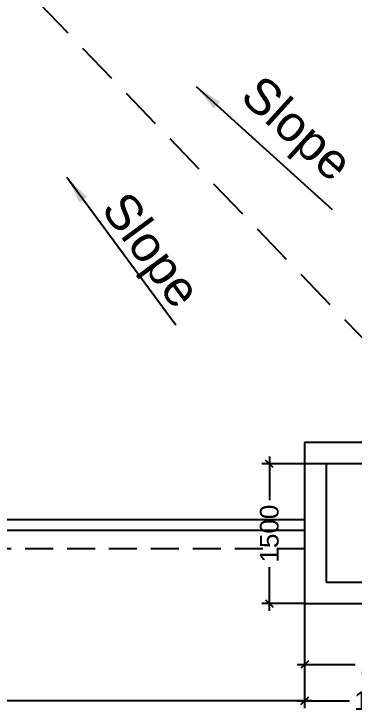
# Model space of a CAD drawing. Extents: x 7897917 to 8423973, y -6487334 to -6173396.
# Drawn here: x 8255713 to 8259373, y -6463971 to -6456465 of the extents above; entities that cross this region are included whole.
import ezdxf

# ---------------------------------------------------------------- set-up
doc = ezdxf.new("R2010")
doc.units = 0
doc.header["$LTSCALE"] = 600
doc.header["$MEASUREMENT"] = 0
doc.header["$PDMODE"] = 35
doc.linetypes.add('DASHED', pattern=[0.75, 0.5, -0.25])
doc.linetypes.add('HIDDEN', pattern=[0.375, 0.25, -0.125])
doc.layers.get('0').update_dxf_attribs({"linetype": 'CONTINUOUS'})
doc.layers.get('Defpoints').update_dxf_attribs({"linetype": 'CONTINUOUS'})
for name, color, linetype in [('A-text', 7, 'CONTINUOUS'), ('Ele. Proj', 7, 'CONTINUOUS'), ('L1', 2, 'CONTINUOUS'), ('Valley', 7, 'CONTINUOUS'), ('Walls', 7, 'CONTINUOUS'), ('Working Dim', 5, 'CONTINUOUS')]:
    doc.layers.add(name, color=color, linetype=linetype)
doc.styles.add('ari', font='arial.ttf')
doc.styles.add('ARIAL', font='arial.ttf')
doc.styles.add('ROMANS', font='romans.shx')
doc.dimstyles.new('int. dim', dxfattribs={"dimtxt": 450, "dimasz": 80, "dimexe": 80, "dimexo": 0, "dimgap": 70, "dimtad": 0, "dimdec": 0, "dimzin": 12, "dimdsep": 46, "dimtxsty": 'ari', "dimblk": 'OBLIQUE', "dimcen": 2, "dimdle": 80, "dimclrd": 256, "dimclre": 256, "dimclrt": 6, "dimadec": 0, "dimazin": 0, "dimtfac": 1, "dimtdec": 0, "dimtix": 1, "dimtmove": 2, "dimatfit": 3, "dimfxl": 1, "dimtolj": 1, "dimtzin": 0, "dimlwd": -1, "dimlwe": -1, "dimarcsym": 0})
doc.dimstyles.new('MM', dxfattribs={"dimscale": 0, "dimtxt": 200, "dimasz": 150, "dimexe": 40, "dimexo": 50, "dimgap": 50, "dimtad": 1, "dimdec": 0, "dimzin": 0, "dimdsep": 46, "dimtxsty": 'ROMANS', "dimblk": 'OBLIQUE', "dimcen": 0.09, "dimdle": 40, "dimclrd": 5, "dimclre": 5, "dimclrt": 6, "dimadec": 0, "dimazin": 0, "dimtfac": 1, "dimtdec": 0, "dimtofl": 0, "dimtmove": 0, "dimatfit": 3, "dimfxl": 1, "dimfrac": 2, "dimtolj": 1, "dimtzin": 0, "dimarcsym": 0})

# ---------------------------------------------------------------- blocks, each defined once
blk = doc.blocks.new('_Oblique')
at = {"color": 0, "linetype": 'ByBlock', "lineweight": -2}
blk.add_line((-0.5, -0.5), (0.5, 0.5), dxfattribs=at)
blk = doc.blocks.new('*D2624')
at = {"layer": 'Defpoints', "color": 0, "transparency": 16777216}
for p in [(8258832.3, -6462795.1), (8260632.2, -6462795.1, 1.5), (8258832.3, -6463451.1)]:
    blk.add_point(p, dxfattribs=at)
at = {"layer": 'Working Dim', "transparency": 16777216}
for p, q in [((8258832.3, -6462795.1), (8258832.3, -6463531.1)), ((8260632.2, -6462795.1), (8260632.2, -6463531.1)), ((8258752.3, -6463451.1), (8259373.4, -6463451.1)), ((8260712.2, -6463451.1), (8260091.1, -6463451.1))]:
    blk.add_line(p, q, dxfattribs=at)
at = {"layer": 'Working Dim', "transparency": 16777216, "xscale": 80, "yscale": 80, "zscale": 80, "rotation": 180}
blk.add_blockref('_Oblique', (8258832.3, -6463451.1), dxfattribs=at)
at = {"layer": 'Working Dim', "transparency": 16777216, "xscale": 80, "yscale": 80, "zscale": 80}
blk.add_blockref('_Oblique', (8260632.2, -6463451.1), dxfattribs=at)
at = {"layer": 'Working Dim', "color": 6, "transparency": 16777216, "insert": (8259732.2, -6463451.1), "char_height": 200, "attachment_point": 5, "style": 'ari'}
blk.add_mtext('\\A1;1800', dxfattribs=at)
blk = doc.blocks.new('*D2625')
at = {"layer": 'Defpoints', "color": 0, "transparency": 16777216}
for p in [(8258453.9, -6461295.1), (8258832.3, -6461295.1, -15.3), (8258832.3, -6462795.1)]:
    blk.add_point(p, dxfattribs=at)
at = {"layer": 'Working Dim', "transparency": 16777216}
for p, q in [((8258453.9, -6461215.1), (8258453.9, -6461686.2)), ((8258832.3, -6461295.1), (8258373.9, -6461295.1)), ((8258453.9, -6462875.1), (8258453.9, -6462404)), ((8258832.3, -6462795.1), (8258373.9, -6462795.1))]:
    blk.add_line(p, q, dxfattribs=at)
at = {"layer": 'Working Dim', "transparency": 16777216, "xscale": 80, "yscale": 80, "zscale": 80}
for p, rotation in [((8258453.9, -6461295.1), 90), ((8258453.9, -6462795.1), 270)]:
    blk.add_blockref('_Oblique', p, dxfattribs=dict(at, rotation=rotation))
at = {"layer": 'Working Dim', "color": 6, "transparency": 16777216, "insert": (8258453.9, -6462045.1), "char_height": 200, "attachment_point": 5, "rotation": 90, "style": 'ari'}
blk.add_mtext('\\A1;1500', dxfattribs=at)
blk = doc.blocks.new('*D2631')
at = {"layer": 'Defpoints', "color": 0, "transparency": 16777216}
for p in [(8251074.3, -6462009.9), (8258832.3, -6462795.3), (8258832.3, -6463840.2)]:
    blk.add_point(p, dxfattribs=at)
at = {"layer": 'Working Dim', "transparency": 16777216}
for p, q in [((8251074.3, -6462009.9), (8251074.3, -6463920.2)), ((8258832.3, -6462795.3), (8258832.3, -6463920.2)), ((8250994.3, -6463840.2), (8254585.3, -6463840.2)), ((8258912.3, -6463840.2), (8255321.3, -6463840.2))]:
    blk.add_line(p, q, dxfattribs=at)
at = {"layer": 'Working Dim', "transparency": 16777216, "xscale": 80, "yscale": 80, "zscale": 80, "rotation": 180}
blk.add_blockref('_Oblique', (8251074.3, -6463840.2), dxfattribs=at)
at = {"layer": 'Working Dim', "transparency": 16777216, "xscale": 80, "yscale": 80, "zscale": 80}
blk.add_blockref('_Oblique', (8258832.3, -6463840.2), dxfattribs=at)
at = {"layer": 'Working Dim', "color": 6, "transparency": 16777216, "insert": (8254953.3, -6463840.2), "char_height": 200, "attachment_point": 5, "style": 'ari'}
blk.add_mtext('\\A1;7758', dxfattribs=at)
blk = doc.blocks.new('*D2632')
at = {"layer": 'Defpoints', "color": 0, "transparency": 16777216}
for p in [(8258832.3, -6462795.3), (8260517.2, -6463095.1, 1.5), (8260517.2, -6463840.2)]:
    blk.add_point(p, dxfattribs=at)
at = {"layer": 'Working Dim', "transparency": 16777216}
for p, q in [((8258832.3, -6462795.3), (8258832.3, -6463920.2)), ((8260517.2, -6463095.1), (8260517.2, -6463920.2)), ((8258752.3, -6463840.2), (8259314.8, -6463840.2)), ((8260597.2, -6463840.2), (8260034.7, -6463840.2))]:
    blk.add_line(p, q, dxfattribs=at)
at = {"layer": 'Working Dim', "transparency": 16777216, "xscale": 80, "yscale": 80, "zscale": 80, "rotation": 180}
blk.add_blockref('_Oblique', (8258832.3, -6463840.2), dxfattribs=at)
at = {"layer": 'Working Dim', "transparency": 16777216, "xscale": 80, "yscale": 80, "zscale": 80}
blk.add_blockref('_Oblique', (8260517.2, -6463840.2), dxfattribs=at)
at = {"layer": 'Working Dim', "color": 6, "transparency": 16777216, "insert": (8259674.7, -6463840.2), "char_height": 200, "attachment_point": 5, "style": 'ari'}
blk.add_mtext('\\A1;1685', dxfattribs=at)

msp = doc.modelspace()

# ---------------------------------------------------------------- linework, layer by layer
at = {"layer": 'Ele. Proj', "color": 1}
for p, q in [((8258832.278, -6461066.267, -18.568), (8258832.278, -6462795.255, -18.568)), ((8258832.249, -6461295.084, -26.172), (8258832.249, -6461859.808, -26.172)), ((8259062.278, -6461295.291, -19.518), (8259062.278, -6462565.255, -19.518)), ((8251189.277, -6461894.925, 0.42), (8258832.278, -6461894.822, 0.42)), ((8258832.249, -6462009.823, -18.568), (8251074.277, -6462009.924, -18.568)), ((8259062.278, -6462565.255, 9.357), (8260402.19, -6462565.255, 9.357)), ((8258832.278, -6462795.255, 9.357), (8260632.19, -6462795.255, 9.357))]:
    msp.add_line(p, q, dxfattribs=at)
at = {"layer": 'L1', "color": 8, "linetype": 'DASHED'}
msp.add_line((8258832.278, -6462209.823, -18.568), (8250874.277, -6462209.927, -18.568), dxfattribs=at)
at = {"layer": 'Valley', "linetype": 'HIDDEN', "ltscale": 3, "elevation": 2.894}
msp.add_lwpolyline([(8235289.708, -6460545.256), (8247544.209, -6447600.214), (8260032.21, -6460545.297)], dxfattribs=at)
at = {"layer": 'Walls'}
for p, q in [((8260632.19, -6461065.821, -18.568), (8258832.278, -6461066.267, -18.568)), ((8260632.19, -6461294.108, -18.862), (8258832.159, -6461295.084, -33.845))]:
    msp.add_line(p, q, dxfattribs=at)

# ---------------------------------------------------------------- texts
at = {"layer": 'A-text', "color": 0, "lineweight": 15, "style": 'ARIAL'}
for rotation, p in [(317.8674589, (8258124.226, -6457375.131, 2.894)), (306.4046098, (8256637.399, -6458562.048, 2.894))]:
    msp.add_text('Slope', height=380.16, rotation=rotation, dxfattribs=at).set_placement(p)

# ---------------------------------------------------------------- dimensions: what is measured, and where the dimension line sits
at = {"layer": 'Working Dim'}
dim = msp.add_linear_dim(base=(8258453.871, -6461295.084, -18.568), p1=(8258832.278, -6462795.097, -18.568), p2=(8258832.278, -6461295.084, -33.844), angle=90, dimstyle='int. dim', override={"dimtxt": 200, "dimarcsym": 1}, dxfattribs=at)
dim.commit()
dim.dimension.update_dxf_attribs({"geometry": '*D2625', "text_midpoint": (8258453.871, -6462045.091, -18.568)})
for base, p1, p2, picture, middle in [((8258832.278, -6463840.242, -18.568), (8251074.277, -6462009.924, -18.568), (8258832.278, -6462795.255, -18.568), '*D2631', (8254953.278, -6463840.242, -18.568)), ((8258832.278, -6463451.143, -18.568), (8260632.19, -6462795.097, -17.045), (8258832.278, -6462795.097, -18.568), '*D2624', (8259732.234, -6463451.143, -18.568)), ((8260517.19, -6463840.242, -18.568), (8258832.278, -6462795.255, -18.568), (8260517.19, -6463095.097, -17.045), '*D2632', (8259674.734, -6463840.242, -18.568))]:
    dim = msp.add_linear_dim(base=base, p1=p1, p2=p2, dimstyle='int. dim', override={"dimtxt": 200, "dimarcsym": 1}, dxfattribs=at)
    dim.commit()
    dim.dimension.update_dxf_attribs({"geometry": picture, "text_midpoint": middle})

# ---------------------------------------------------------------- leaders
at = {"layer": 'A-text', "color": 0, "lineweight": 15}
for points in [[(8257668.455, -6457243.954, 2.894), (8259129.244, -6458565.385, 2.894)], [(8256279.074, -6458217.684, 2.894), (8257448.114, -6459803.064, 2.894)]]:
    msp.add_leader(points, dimstyle='MM', override={"dimscale": 1, "dimasz": 300, "dimtad": 0}, dxfattribs=at)

doc.saveas('drawing.dxf')
